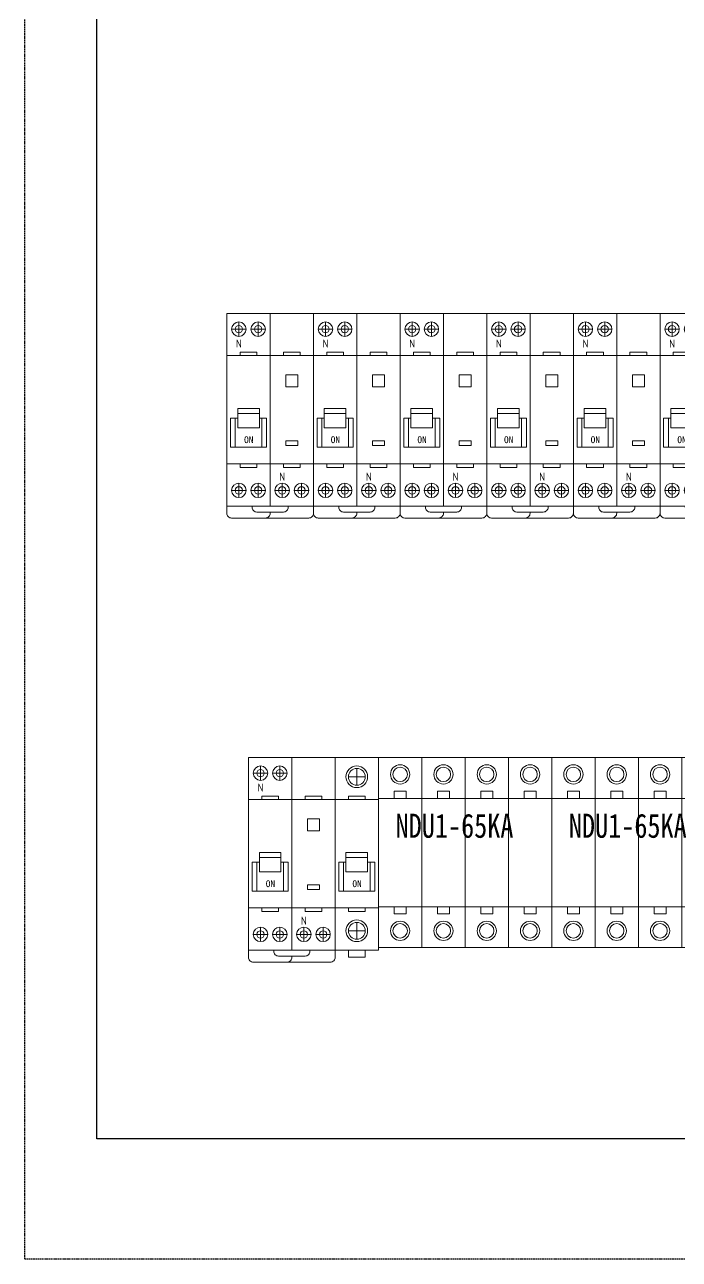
# Model space of a CAD drawing. Extents: x 227222 to 227822, y 288848 to 289848.
# Drawn here: x 227222 to 227494, y 288848 to 289361 of the extents above; entities that cross this region are included whole.
import ezdxf

# ---------------------------------------------------------------- set-up
doc = ezdxf.new("R2010")
doc.units = 0
doc.header["$MEASUREMENT"] = 0
doc.linetypes.add('DASHED', pattern=[0.75, 0.5, -0.25])
doc.layers.add('E-UNIV-NOTE', color=6, linetype='Continuous')
doc.layers.add('布置图', color=30, linetype='Continuous')
doc.layers.add('细线', color=7, linetype='Continuous', lineweight=0)
doc.styles.add('-仿宋_GB2312', font='gbenor.shx', dxfattribs={"bigfont": 'gbcbig.shx'})
doc.styles.add('宋体', font='', dxfattribs={"width": 0.8})
doc.styles.add('正常', font='')
doc.styles.get('宋体').set_extended_font_data('NSimSun')
doc.styles.get('正常').set_extended_font_data('FangSong_GB2312')

# ---------------------------------------------------------------- blocks, each defined once
blk = doc.blocks.new('Manufacturer光辉PartName剩余电流动作微型断路器Series1PNShellFrameLimitingCurrentRemarkPartTypeMinCurrent1MaxCurrent32Poles1P+NMinPower0MaxPower0LibType2DelFlgfalseUpdateDate')
at = {"layer": '细线'}
for p, q in [((-16, 36), (-10, 36)), ((-13, 39), (-13, 33)), ((-8, 36), (-2, 36)), ((-5, 39), (-5, 33)), ((-13, -34), (-13, -28)), ((-5, -34), (-5, -28)), ((5, -34), (5, -28)), ((13, -34), (13, -28)), ((-16, -31), (-10, -31)), ((-8, -31), (-2, -31)), ((8, -31), (2, -31)), ((16, -31), (10, -31))]:
    blk.add_line(p, q, dxfattribs=at)
for points in [[(-18, -37.5), (0, -37.5), (0, 42.5), (-18, 42.5)], [(0, -37.5), (18, -37.5), (18, 42.5), (0, 42.5)], [(-12.5, 26.5), (-5.5, 26.5), (-5.5, 25), (-12.5, 25)], [(5.5, 26.5), (12.5, 26.5), (12.5, 25), (5.5, 25)], [(-18, -20), (0, -20), (0, 25), (-18, 25)], [(0, -20), (18, -20), (18, 25), (0, 25)], [(6.5, 12), (11.5, 12), (11.5, 17), (6.5, 17)], [(-13.5, -5), (-4.5, -5), (-4.5, 3), (-13.5, 3)], [(-13.5, 3), (-4.5, 3), (-4.5, 1), (-13.5, 1)], [(6.5, -12.38), (11.5, -12.38), (11.5, -10.38), (6.5, -10.38)], [(-12.5, -21.5), (-5.5, -21.5), (-5.5, -20), (-12.5, -20)], [(5.5, -21.5), (12.5, -21.5), (12.5, -20), (5.5, -20)]]:
    blk.add_lwpolyline(points, close=True, dxfattribs=at)
for points in [[(-13.5, -1), (-16.5, -1), (-16.5, -13), (-1.5, -13), (-1.5, -1), (-4.5, -1)], [(-13.5, -1), (-14.5, -1), (-14.5, -13), (-3.5, -13), (-3.5, -1), (-4.5, -1)]]:
    blk.add_lwpolyline(points, dxfattribs=at)
for points in [[(-18, -37.5), (18, -37.5), (18, -40.5, -0.414214), (16, -42.5), (-16, -42.5, -0.414214), (-18, -40.5)], [(-5.5, -40), (5.5, -40, 0.414214), (7.5, -38), (7.5, -37.5), (-7.5, -37.5), (-7.5, -38, 0.414214)]]:
    blk.add_lwpolyline(points, format="xyb", close=True, dxfattribs=at)
blk.add_lwpolyline([(0, -40), (0, -40.5, -0.414214), (-2, -42.5), (-16, -42.5, -0.414214), (-18, -40.5), (-18, -37.5), (0, -37.5)], format="xyb", dxfattribs=at)
for centre, radius in [((-13, 36), 3), ((-13, 36), 1.54), ((-5, 36), 3), ((-5, 36), 1.54), ((-13, -31), 3), ((-13, -31), 1.54), ((-5, -31), 3), ((-5, -31), 1.54), ((5, -31), 3), ((5, -31), 1.54), ((13, -31), 3), ((13, -31), 1.54)]:
    blk.add_circle(centre, radius, dxfattribs=at)
at = {"layer": '细线', "color": 2, "lineweight": 15}
for s, height, style, p in [('N', 3.33, '-仿宋_GB2312', (-14.22, 28.34)), ('ON', 2.851, '正常', (-10.83, -11.36)), ('N', 3.33, '-仿宋_GB2312', (3.78, -26.98))]:
    blk.add_text(s, height=height, dxfattribs=dict(at, style=style)).set_placement(p)
blk = doc.blocks.new('Manufacturer光辉PartName微型断路器Series1PShellFrameLimitingCurrentRemarkPartTypeMinCurrent1MaxCurrent63Poles3PMinPower0MaxPower0LibType2DelFlgfalseUpdateDate')
at = {"layer": '细线'}
for p, q in [((0, 37), (0, 30)), ((-3.5, 33.5), (3.5, 33.5)), ((-3.5, -30.5), (3.5, -30.5)), ((0, -34), (0, -27))]:
    blk.add_line(p, q, dxfattribs=at)
for points in [[(-9, -38.5), (9, -38.5), (9, 41.5), (-9, 41.5)], [(-9, -21), (9, -21), (9, 24), (-9, 24)], [(-3.5, 25.5), (3.5, 25.5), (3.5, 24), (-3.5, 24)], [(-4.5, -6), (4.5, -6), (4.5, 2), (-4.5, 2)], [(-4.5, 2), (4.5, 2), (4.5, 0), (-4.5, 0)], [(-3.5, -22.5), (3.5, -22.5), (3.5, -21), (-3.5, -21)], [(-3.5, -41.5), (3.5, -41.5), (3.5, -38.5), (-3.5, -38.5)]]:
    blk.add_lwpolyline(points, close=True, dxfattribs=at)
for points in [[(-4.5, -2), (-7.5, -2), (-7.5, -14), (7.5, -14), (7.5, -2), (4.5, -2)], [(-4.5, -2), (-5.5, -2), (-5.5, -14), (5.5, -14), (5.5, -2), (4.5, -2)]]:
    blk.add_lwpolyline(points, dxfattribs=at)
for centre, radius in [((0, 33.5), 4.5), ((0, 33.5), 3.5), ((0, -30.5), 4.5), ((0, -30.5), 3.5)]:
    blk.add_circle(centre, radius, dxfattribs=at)
at = {"layer": '细线', "color": 2, "lineweight": 15, "style": '正常'}
blk.add_text('ON', height=2.851, dxfattribs=at).set_placement((-1.83, -12.36))
blk = doc.blocks.new('Manufacturer上海良信PartName电涌保护器SeriesNDU1ShellFrameLimitingCurrentRemarkPartTypeMinCurrent0MaxCurrent0Poles4PMinPower0MaxPower0LibType3DelFlgfalseUpdateDate2023-01-0100000')
at = {"color": 7, "linetype": 'Continuous', "lineweight": 15}
for p, q in [((-18, 39.5), (-36, 39.5)), ((-36, 39.5), (-36, 22.5)), ((-18, 22.5), (-18, 39.5)), ((36, 39.5), (-18, 39.5)), ((0, 22.5), (0, 39.5)), ((18, 22.5), (18, 39.5)), ((36, 39.5), (36, 22.5)), ((-36, 22.5), (-36, -22.5)), ((-18, 22.5), (-36, 22.5)), ((-24.5, 25.5), (-29.5, 25.5)), ((-29.5, 25.5), (-29.5, 22.5)), ((-24.5, 22.5), (-24.5, 25.5)), ((-18, -22.5), (-18, 22.5)), ((36, 22.5), (-18, 22.5)), ((-6.5, 25.5), (-11.5, 25.5)), ((-11.5, 25.5), (-11.5, 22.5)), ((-6.5, 22.5), (-6.5, 25.5)), ((0, -22.5), (0, 22.5)), ((11.5, 25.5), (6.5, 25.5)), ((6.5, 25.5), (6.5, 22.5)), ((11.5, 22.5), (11.5, 25.5)), ((18, -22.5), (18, 22.5)), ((29.5, 25.5), (24.5, 25.5)), ((24.5, 25.5), (24.5, 22.5)), ((29.5, 22.5), (29.5, 25.5)), ((36, 22.5), (36, -22.5)), ((-36, -22.5), (-18, -22.5)), ((-36, -22.5), (-36, -39.5)), ((-29.5, -25.5), (-29.5, -22.5)), ((-24.5, -25.5), (-29.5, -25.5)), ((-24.5, -22.5), (-24.5, -25.5)), ((-18, -39.5), (-18, -22.5)), ((-18, -22.5), (36, -22.5)), ((-11.5, -25.5), (-11.5, -22.5)), ((-6.5, -25.5), (-11.5, -25.5)), ((-6.5, -22.5), (-6.5, -25.5)), ((0, -39.5), (0, -22.5)), ((6.5, -25.5), (6.5, -22.5)), ((11.5, -25.5), (6.5, -25.5)), ((11.5, -22.5), (11.5, -25.5)), ((18, -39.5), (18, -22.5)), ((24.5, -25.5), (24.5, -22.5)), ((29.5, -25.5), (24.5, -25.5)), ((29.5, -22.5), (29.5, -25.5)), ((36, -22.5), (36, -39.5)), ((-36, -39.5), (-18, -39.5)), ((-18, -39.5), (36, -39.5))]:
    blk.add_line(p, q, dxfattribs=at)
for centre, radius in [((-27, 32.5), 4), ((-9, 32.5), 4), ((9, 32.5), 4), ((27, 32.5), 4), ((-27, 32.5), 3), ((-9, 32.5), 3), ((9, 32.5), 3), ((27, 32.5), 3), ((-27, -32.5), 4), ((-27, -32.5), 3), ((-9, -32.5), 4), ((-9, -32.5), 3), ((9, -32.5), 4), ((9, -32.5), 3), ((27, -32.5), 4), ((27, -32.5), 3)]:
    blk.add_circle(centre, radius, dxfattribs=at)
at = {"layer": 'E-UNIV-NOTE', "style": '宋体', "width": 0.8}
blk.add_text('NDU1-65KA', height=10, dxfattribs=at).set_placement((-28.89, 6.15))

msp = doc.modelspace()

# ---------------------------------------------------------------- linework, layer by layer
at = {"color": 2}
msp.add_lwpolyline([(227251.79, 289798.38), (227791.79, 289798.38), (227791.79, 288898.38), (227251.79, 288898.38)], close=True, dxfattribs=at)
at = {"layer": '布置图', "linetype": 'DASHED'}
msp.add_lwpolyline([(227221.79, 289848.38), (227821.79, 289848.38), (227821.79, 288848.38), (227221.79, 288848.38)], close=True, dxfattribs=at)

# ---------------------------------------------------------------- block references
for name, p in [('Manufacturer光辉PartName剩余电流动作微型断路器Series1PNShellFrameLimitingCurrentRemarkPartTypeMinCurrent1MaxCurrent32Poles1P+NMinPower0MaxPower0LibType2DelFlgfalseUpdateDate', (227323.79, 289198.88)), ('Manufacturer光辉PartName剩余电流动作微型断路器Series1PNShellFrameLimitingCurrentRemarkPartTypeMinCurrent1MaxCurrent32Poles1P+NMinPower0MaxPower0LibType2DelFlgfalseUpdateDate', (227359.79, 289198.88)), ('Manufacturer光辉PartName剩余电流动作微型断路器Series1PNShellFrameLimitingCurrentRemarkPartTypeMinCurrent1MaxCurrent32Poles1P+NMinPower0MaxPower0LibType2DelFlgfalseUpdateDate', (227395.79, 289198.88)), ('Manufacturer光辉PartName剩余电流动作微型断路器Series1PNShellFrameLimitingCurrentRemarkPartTypeMinCurrent1MaxCurrent32Poles1P+NMinPower0MaxPower0LibType2DelFlgfalseUpdateDate', (227431.79, 289198.88)), ('Manufacturer光辉PartName剩余电流动作微型断路器Series1PNShellFrameLimitingCurrentRemarkPartTypeMinCurrent1MaxCurrent32Poles1P+NMinPower0MaxPower0LibType2DelFlgfalseUpdateDate', (227467.79, 289198.88)), ('Manufacturer光辉PartName剩余电流动作微型断路器Series1PNShellFrameLimitingCurrentRemarkPartTypeMinCurrent1MaxCurrent32Poles1P+NMinPower0MaxPower0LibType2DelFlgfalseUpdateDate', (227503.79, 289198.88)), ('Manufacturer光辉PartName剩余电流动作微型断路器Series1PNShellFrameLimitingCurrentRemarkPartTypeMinCurrent1MaxCurrent32Poles1P+NMinPower0MaxPower0LibType2DelFlgfalseUpdateDate', (227332.79, 289014.38)), ('Manufacturer光辉PartName微型断路器Series1PShellFrameLimitingCurrentRemarkPartTypeMinCurrent1MaxCurrent63Poles3PMinPower0MaxPower0LibType2DelFlgfalseUpdateDate', (227359.79, 289015.38)), ('Manufacturer上海良信PartName电涌保护器SeriesNDU1ShellFrameLimitingCurrentRemarkPartTypeMinCurrent0MaxCurrent0Poles4PMinPower0MaxPower0LibType3DelFlgfalseUpdateDate2023-01-0100000', (227404.79, 289017.38)), ('Manufacturer上海良信PartName电涌保护器SeriesNDU1ShellFrameLimitingCurrentRemarkPartTypeMinCurrent0MaxCurrent0Poles4PMinPower0MaxPower0LibType3DelFlgfalseUpdateDate2023-01-0100000', (227476.79, 289017.38))]:
    msp.add_blockref(name, p)

doc.saveas('drawing.dxf')
